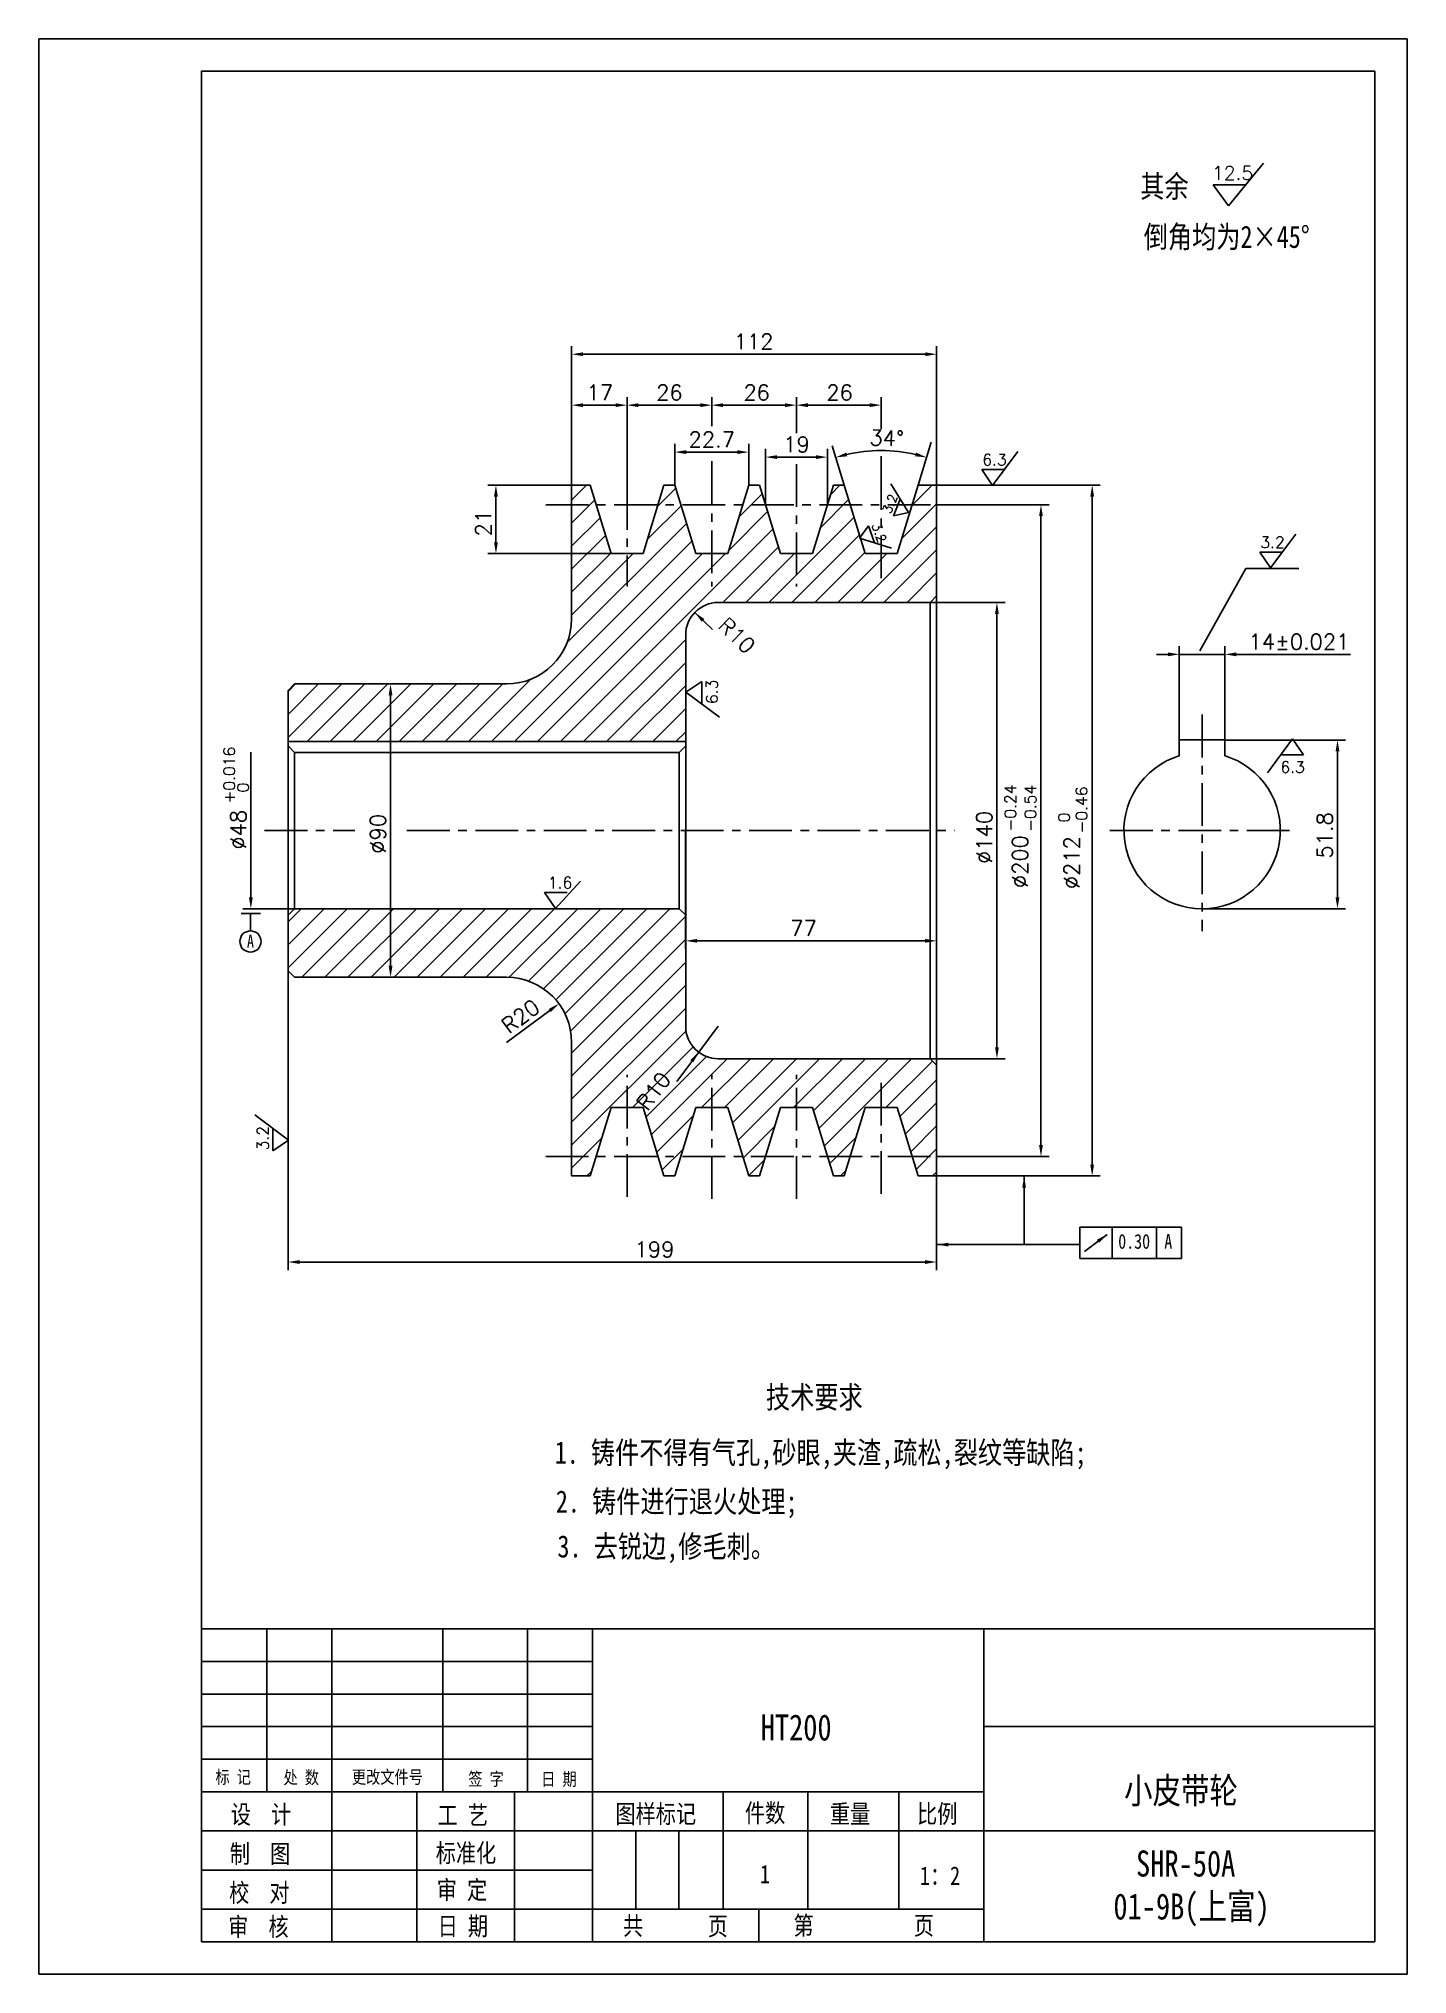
# Model space of a CAD drawing. Extents: x 346 to 766, y 135 to 729.
import ezdxf

# ---------------------------------------------------------------- set-up
doc = ezdxf.new("R2010")
doc.units = 0
doc.header["$LTSCALE"] = 10.5
doc.header["$MEASUREMENT"] = 0
doc.linetypes.add('CENTER', pattern=[2, 1.25, -0.25, 0.25, -0.25])
doc.layers.get('0').update_dxf_attribs({"color": 2, "linetype": 'CONTINUOUS'})
doc.layers.get('DEFPOINTS').update_dxf_attribs({"linetype": 'CONTINUOUS'})
doc.layers.add('PART', color=3, linetype='CONTINUOUS')
doc.layers.add('SMPEN_THICK', color=7, linetype='CONTINUOUS')
doc.styles.add('HZDX', font='', dxfattribs={"width": 0.8, "height": 7.5})
doc.styles.get("Standard").update_dxf_attribs({"font": 'txt.shx', "height": 4.75})
doc.styles.get('HZDX').set_extended_font_data('SimSun')
doc.dimstyles.get("Standard").update_dxf_attribs({"dimtxt": 0.18, "dimasz": 0.18, "dimexe": 0.18, "dimexo": 0.0625, "dimgap": 0.09, "dimtad": 0, "dimtih": 1, "dimtoh": 1, "dimdec": 4, "dimzin": 0, "dimdsep": 46, "dimtxsty": 'Standard', "dimcen": 0.09, "dimadec": 0, "dimazin": 0, "dimtfac": 1, "dimtdec": 4, "dimtofl": 0, "dimtmove": 0, "dimatfit": 3, "dimfxl": 1, "dimtolj": 1, "dimtzin": 0, "dimarcsym": 0})

# ---------------------------------------------------------------- blocks, each defined once
blk = doc.blocks.new('*D5')
at = {"color": 2, "linetype": 'ByBlock', "transparency": 16777216}
for p, q in [((619.95, 556.31), (642.97, 556.31)), ((640.47, 552.81), (640.47, 419.81)), ((619.95, 416.31), (642.97, 416.31))]:
    blk.add_line(p, q, dxfattribs=at)
for points in [[(639.89, 552.81), (641.06, 552.81), (640.47, 556.31)], [(639.89, 419.81), (641.06, 419.81), (640.47, 416.31)]]:
    blk.add_solid(points, dxfattribs=at)
at = {"layer": 'DEFPOINTS', "color": 0, "linetype": 'ByBlock', "transparency": 16777216}
for p in [(619.95, 556.31), (619.95, 416.31), (640.47, 416.31)]:
    blk.add_point(p, dxfattribs=at)
at = {"color": 2, "linetype": 'ByBlock', "transparency": 16777216, "insert": (636.6, 484.21), "char_height": 4.75, "attachment_point": 5, "rotation": 90}
blk.add_mtext('\\A1;∅140', dxfattribs=at)
blk = doc.blocks.new('*D6')
at = {"color": 2, "linetype": 'ByBlock', "transparency": 16777216}
for p, q in [((425, 531.31), (456.89, 531.31)), ((454.39, 527.81), (454.39, 444.81)), ((424.95, 441.31), (456.89, 441.31))]:
    blk.add_line(p, q, dxfattribs=at)
for points in [[(453.8, 527.81), (454.97, 527.81), (454.39, 531.31)], [(453.8, 444.81), (454.97, 444.81), (454.39, 441.31)]]:
    blk.add_solid(points, dxfattribs=at)
at = {"layer": 'DEFPOINTS', "color": 0, "linetype": 'ByBlock', "transparency": 16777216}
for p in [(425, 531.31), (424.95, 441.31), (454.39, 441.31)]:
    blk.add_point(p, dxfattribs=at)
at = {"color": 2, "linetype": 'ByBlock', "transparency": 16777216, "insert": (450.51, 485.31), "char_height": 4.75, "attachment_point": 5, "rotation": 90}
blk.add_mtext('\\A1;∅90', dxfattribs=at)
blk = doc.blocks.new('*D7')
at = {"color": 2, "linetype": 'ByBlock', "transparency": 16777216}
for p, q in [((422.95, 443.31), (422.95, 351.41)), ((621.95, 393.31), (621.95, 351.41)), ((618.45, 353.91), (426.45, 353.91))]:
    blk.add_line(p, q, dxfattribs=at)
for points in [[(426.45, 354.49), (426.45, 353.32), (422.95, 353.91)], [(618.45, 354.49), (618.45, 353.32), (621.95, 353.91)]]:
    blk.add_solid(points, dxfattribs=at)
at = {"layer": 'DEFPOINTS', "color": 0, "linetype": 'ByBlock', "transparency": 16777216}
for p in [(422.95, 443.31), (621.95, 393.31), (422.95, 353.91)]:
    blk.add_point(p, dxfattribs=at)
at = {"color": 2, "linetype": 'ByBlock', "transparency": 16777216, "insert": (535.4, 357.78), "char_height": 4.75, "attachment_point": 5}
blk.add_mtext('\\A1;199', dxfattribs=at)
blk = doc.blocks.new('*D8')
at = {"color": 2, "linetype": 'ByBlock', "transparency": 16777216}
for p, q in [((544.95, 486.31), (544.95, 449.98)), ((621.95, 486.31), (621.95, 449.98)), ((548.45, 452.48), (618.45, 452.48))]:
    blk.add_line(p, q, dxfattribs=at)
for points in [[(548.45, 453.07), (548.45, 451.9), (544.95, 452.48)], [(618.45, 453.07), (618.45, 451.9), (621.95, 452.48)]]:
    blk.add_solid(points, dxfattribs=at)
at = {"layer": 'DEFPOINTS', "color": 0, "linetype": 'ByBlock', "transparency": 16777216}
for p in [(544.95, 486.31), (621.95, 486.31), (621.95, 452.48)]:
    blk.add_point(p, dxfattribs=at)
at = {"color": 2, "linetype": 'ByBlock', "transparency": 16777216, "insert": (581.08, 456.36), "char_height": 4.75, "attachment_point": 5}
blk.add_mtext('\\A1;77', dxfattribs=at)
blk = doc.blocks.new('*D9')
at = {"color": 2, "linetype": 'ByBlock', "transparency": 16777216}
for p in [(554.95, 426.31), (542.2, 409.36)]:
    blk.add_line(p, (548.94, 418.32), dxfattribs=at)
blk.add_solid([(546.37, 415.87), (547.3, 415.17), (548.94, 418.32)], dxfattribs=at)
at = {"layer": 'DEFPOINTS', "color": 0, "linetype": 'ByBlock', "transparency": 16777216}
for p in [(554.95, 426.31), (548.94, 418.32)]:
    blk.add_point(p, dxfattribs=at)
at = {"color": 2, "linetype": 'ByBlock', "transparency": 16777216, "insert": (535.11, 406.38), "char_height": 4.75, "attachment_point": 5, "rotation": 53.04412}
blk.add_mtext('\\A1;R10', dxfattribs=at)
blk = doc.blocks.new('*D10')
at = {"color": 2, "linetype": 'ByBlock', "transparency": 16777216}
blk.add_line((564.07, 540.98), (558.6, 546.25), dxfattribs=at)
blk.add_solid([(561.53, 544.24), (560.72, 543.4), (558.6, 546.25)], dxfattribs=at)
at = {"layer": 'DEFPOINTS', "color": 0, "linetype": 'ByBlock', "transparency": 16777216}
for p in [(558.6, 546.25), (565.81, 539.31)]:
    blk.add_point(p, dxfattribs=at)
at = {"color": 2, "linetype": 'ByBlock', "transparency": 16777216, "insert": (571.54, 539.17), "char_height": 4.75, "attachment_point": 5, "rotation": 316.10186}
blk.add_mtext('\\A1;R10', dxfattribs=at)
blk = doc.blocks.new('*D11')
at = {"color": 2, "linetype": 'ByBlock', "transparency": 16777216}
for p, q in [((553.31, 586.31), (553.31, 603.43)), ((556.81, 600.93), (568.81, 600.93)), ((572.31, 586.31), (572.31, 603.43))]:
    blk.add_line(p, q, dxfattribs=at)
for points in [[(556.81, 601.51), (556.81, 600.35), (553.31, 600.93)], [(568.81, 601.51), (568.81, 600.35), (572.31, 600.93)]]:
    blk.add_solid(points, dxfattribs=at)
at = {"layer": 'DEFPOINTS', "color": 0, "linetype": 'ByBlock', "transparency": 16777216}
for p in [(572.31, 600.93), (553.31, 586.31), (572.31, 586.31)]:
    blk.add_point(p, dxfattribs=at)
at = {"color": 2, "linetype": 'ByBlock', "transparency": 16777216, "insert": (562.81, 604.81), "char_height": 4.75, "attachment_point": 5}
blk.add_mtext('\\A1;19', dxfattribs=at)
blk = doc.blocks.new('*D12')
at = {"color": 2, "linetype": 'ByBlock', "transparency": 16777216}
for p, q in [((525.47, 592.31), (525.47, 604.96)), ((528.97, 602.46), (544.64, 602.46)), ((548.14, 592.31), (548.14, 604.96))]:
    blk.add_line(p, q, dxfattribs=at)
for points in [[(528.97, 603.05), (528.97, 601.88), (525.47, 602.46)], [(544.64, 603.05), (544.64, 601.88), (548.14, 602.46)]]:
    blk.add_solid(points, dxfattribs=at)
at = {"layer": 'DEFPOINTS', "color": 0, "linetype": 'ByBlock', "transparency": 16777216}
for p in [(548.14, 602.46), (525.47, 592.31), (548.14, 592.31)]:
    blk.add_point(p, dxfattribs=at)
at = {"color": 2, "linetype": 'ByBlock', "transparency": 16777216, "insert": (536.81, 606.34), "char_height": 4.75, "attachment_point": 5}
blk.add_mtext('\\A1;22.7', dxfattribs=at)
blk = doc.blocks.new('*D13')
at = {"color": 2, "linetype": 'ByBlock', "transparency": 16777216}
for p, q in [((493.81, 592.31), (493.81, 619.37)), ((510.81, 586.31), (510.81, 619.37)), ((497.31, 616.87), (507.31, 616.87))]:
    blk.add_line(p, q, dxfattribs=at)
for points in [[(497.31, 617.45), (497.31, 616.29), (493.81, 616.87)], [(507.31, 617.45), (507.31, 616.29), (510.81, 616.87)]]:
    blk.add_solid(points, dxfattribs=at)
at = {"layer": 'DEFPOINTS', "color": 0, "linetype": 'ByBlock', "transparency": 16777216}
for p in [(510.81, 616.87), (493.81, 592.31), (510.81, 586.31)]:
    blk.add_point(p, dxfattribs=at)
at = {"color": 2, "linetype": 'ByBlock', "transparency": 16777216, "insert": (502.43, 620.74), "char_height": 4.75, "attachment_point": 5}
blk.add_mtext('\\A1;17', dxfattribs=at)
blk = doc.blocks.new('*D14')
at = {"color": 2, "linetype": 'ByBlock', "transparency": 16777216}
for p, q in [((493.81, 592.31), (493.81, 635)), ((497.31, 632.5), (602.31, 632.5)), ((605.81, 592.31), (605.81, 635))]:
    blk.add_line(p, q, dxfattribs=at)
for points in [[(497.31, 633.09), (497.31, 631.92), (493.81, 632.5)], [(602.31, 633.09), (602.31, 631.92), (605.81, 632.5)]]:
    blk.add_solid(points, dxfattribs=at)
at = {"layer": 'DEFPOINTS', "color": 0, "linetype": 'ByBlock', "transparency": 16777216}
for p in [(605.81, 632.5), (493.81, 592.31), (605.81, 592.31)]:
    blk.add_point(p, dxfattribs=at)
at = {"color": 2, "linetype": 'ByBlock', "transparency": 16777216, "insert": (549.67, 636.38), "char_height": 4.75, "attachment_point": 5}
blk.add_mtext('\\A1;112', dxfattribs=at)
blk = doc.blocks.new('*D15')
at = {"color": 2, "linetype": 'ByBlock', "transparency": 16777216}
for p, q in [((710.44, 514.11), (747.49, 514.11)), ((744.99, 510.61), (744.99, 465.81)), ((703.44, 462.31), (747.49, 462.31))]:
    blk.add_line(p, q, dxfattribs=at)
for points in [[(744.4, 510.61), (745.57, 510.61), (744.99, 514.11)], [(744.4, 465.81), (745.57, 465.81), (744.99, 462.31)]]:
    blk.add_solid(points, dxfattribs=at)
at = {"layer": 'DEFPOINTS', "color": 0, "linetype": 'ByBlock', "transparency": 16777216}
for p in [(710.44, 514.11), (703.44, 462.31), (744.99, 462.31)]:
    blk.add_point(p, dxfattribs=at)
at = {"color": 2, "linetype": 'ByBlock', "transparency": 16777216, "insert": (741.11, 484.83), "char_height": 4.75, "attachment_point": 5, "rotation": 90}
blk.add_mtext('\\A1;51.8', dxfattribs=at)
blk = doc.blocks.new('*D16')
at = {"color": 2, "linetype": 'ByBlock', "transparency": 16777216}
for p, q in [((696.44, 514.11), (696.44, 542.9)), ((710.44, 514.11), (710.44, 542.9)), ((692.94, 540.4), (689.44, 540.4)), ((696.44, 540.4), (710.44, 540.4)), ((713.94, 540.4), (748.94, 540.4))]:
    blk.add_line(p, q, dxfattribs=at)
for points in [[(692.94, 540.98), (692.94, 539.81), (696.44, 540.4)], [(713.94, 540.98), (713.94, 539.81), (710.44, 540.4)]]:
    blk.add_solid(points, dxfattribs=at)
at = {"layer": 'DEFPOINTS', "color": 0, "linetype": 'ByBlock', "transparency": 16777216}
for p in [(710.44, 540.4), (696.44, 514.11), (710.44, 514.11)]:
    blk.add_point(p, dxfattribs=at)
at = {"color": 2, "linetype": 'ByBlock', "transparency": 16777216, "insert": (733.19, 544.27), "char_height": 4.75, "attachment_point": 5}
blk.add_mtext('\\A1;14±0.021', dxfattribs=at)
blk = doc.blocks.new('*D17')
at = {"color": 2, "linetype": 'ByBlock', "transparency": 16777216}
for p, q in [((509.95, 592.31), (484.22, 592.31)), ((486.72, 588.81), (486.72, 574.81)), ((522.04, 571.31), (484.22, 571.31))]:
    blk.add_line(p, q, dxfattribs=at)
for points in [[(486.14, 588.81), (487.31, 588.81), (486.72, 592.31)], [(486.14, 574.81), (487.31, 574.81), (486.72, 571.31)]]:
    blk.add_solid(points, dxfattribs=at)
at = {"layer": 'DEFPOINTS', "color": 0, "linetype": 'ByBlock', "transparency": 16777216}
for p in [(509.95, 592.31), (486.72, 571.31), (522.04, 571.31)]:
    blk.add_point(p, dxfattribs=at)
at = {"color": 2, "linetype": 'ByBlock', "transparency": 16777216, "insert": (482.85, 580.64), "char_height": 4.75, "attachment_point": 5, "rotation": 90}
blk.add_mtext('\\A1;21', dxfattribs=at)
blk = doc.blocks.new('*D18')
at = {"color": 2, "linetype": 'ByBlock', "transparency": 16777216}
blk.add_line((489.95, 421.31), (503.23, 431.1), dxfattribs=at)
blk.add_solid([(502.89, 431.57), (503.58, 430.63), (506.05, 433.18)], dxfattribs=at)
at = {"layer": 'DEFPOINTS', "color": 0, "linetype": 'ByBlock', "transparency": 16777216}
for p in [(506.05, 433.18), (489.95, 421.31)]:
    blk.add_point(p, dxfattribs=at)
at = {"color": 2, "linetype": 'ByBlock', "transparency": 16777216, "insert": (494.29, 429.33), "char_height": 4.75, "attachment_point": 5, "rotation": 36.38789}
blk.add_mtext('\\A1;R20', dxfattribs=at)

msp = doc.modelspace()

# ---------------------------------------------------------------- hatches: boundary and pattern name
at = {"layer": 'SMPEN_THICK'}
h = msp.add_hatch(dxfattribs=at)
h.set_pattern_fill('ANSI31', color=256, scale=40, style=0)
h.paths.add_polyline_path([(489.95096, 531.31194), (424.95096, 531.31194), (422.95096, 529.31194), (422.95096, 513.61194), (544.95096, 513.61194), (544.95096, 546.31194, -0.414213562), (554.95096, 556.31194), (619.95096, 556.31194), (621.95096, 558.31194), (621.95096, 579.31194), (621.95096, 586.31194), (614.45096, 586.31194), (609.865, 571.31194), (600.03692, 571.31194), (598.63097, 575.91059), (598.24926, 576.02782), (598.49343, 576.36046), (595.45096, 586.31194), (588.45096, 586.31194), (583.865, 571.31194), (574.03692, 571.31194), (569.45096, 586.31194), (562.45096, 586.31194), (557.865, 571.31194), (548.03692, 571.31194), (543.45096, 586.31194), (536.45096, 586.31194), (531.865, 571.31194), (522.03692, 571.31194), (517.45096, 586.31194), (509.95096, 586.31194), (509.95096, 551.31194, -0.414213562)])
h.paths.add_polyline_path([(515.61657, 592.31194), (509.95096, 592.31194), (509.95096, 586.31194), (517.45096, 586.31194)])
h.paths.add_polyline_path([(541.61657, 592.31194), (538.28534, 592.31194), (536.45096, 586.31194), (543.45096, 586.31194)])
h.paths.add_polyline_path([(567.61657, 592.31194), (564.28534, 592.31194), (562.45096, 586.31194), (569.45096, 586.31194)])
h.paths.add_polyline_path([(593.61657, 592.31194), (590.28534, 592.31194), (588.45096, 586.31194), (595.45096, 586.31194)])
h.paths.add_polyline_path([(616.28534, 592.31194), (614.45096, 586.31194), (621.95096, 586.31194), (621.95096, 592.31194)])
h.paths.add_polyline_path([(509.95096, 421.31194), (509.95096, 386.31194), (517.45096, 386.31194), (522.03692, 401.31194), (531.865, 401.31194), (536.45096, 386.31194), (543.45096, 386.31194), (548.03692, 401.31194), (557.865, 401.31194), (562.45096, 386.31194), (569.45096, 386.31194), (574.03692, 401.31194), (583.865, 401.31194), (588.45096, 386.31194), (595.45096, 386.31194), (600.03692, 401.31194), (609.865, 401.31194), (614.45096, 386.31194), (621.95096, 386.31194), (621.95096, 414.31194), (619.95096, 416.31194), (554.95096, 416.31194, -0.414213562), (544.95096, 426.31194), (544.95096, 460.31194), (542.95096, 462.31194), (424.95096, 462.31194), (422.95096, 460.31194), (422.95096, 443.31194), (424.95096, 441.31194), (489.95096, 441.31194, -0.414213562)])
h.paths.add_polyline_path([(509.95096, 380.31194), (515.61657, 380.31194), (517.45096, 386.31194), (509.95096, 386.31194)])
h.paths.add_polyline_path([(536.45096, 386.31194), (538.28534, 380.31194), (541.61657, 380.31194), (543.45096, 386.31194)])
h.paths.add_polyline_path([(569.45096, 386.31194), (562.45096, 386.31194), (564.28534, 380.31194), (567.61657, 380.31194)])
h.paths.add_polyline_path([(595.45096, 386.31194), (588.45096, 386.31194), (590.28534, 380.31194), (593.61657, 380.31194)])
h.paths.add_polyline_path([(616.28534, 380.31194), (621.95096, 380.31194), (621.95096, 386.31194), (614.45096, 386.31194)])
h.paths.add_polyline_path([(528.4541, 403.46413), (536.0693, 413.58604), (541.76288, 409.30249), (534.14768, 399.18058)], flags=24)

# ---------------------------------------------------------------- linework, layer by layer
for p, q in [((722.24457, 691.09477), (711.5818, 677.99018)), ((706.81924, 684.51071), (711.5818, 677.99018)), ((716.88734, 684.51071), (706.81924, 684.51071)), ((646.88371, 602.61479), (639.15642, 592.25207)), ((635.85734, 597.12807), (639.15642, 592.25207)), ((642.79237, 597.12807), (635.85734, 597.12807)), ((607.88701, 592.68932), (613.35009, 583.90884)), ((610.77953, 588.04035), (608.75523, 582.87481)), ((608.75523, 582.87481), (613.35009, 583.90884)), ((601.03615, 579.82456), (598.24926, 576.02782)), ((602.90075, 574.59925), (601.03615, 579.82456)), ((732.20076, 577.2766), (724.47347, 566.91387)), ((608.13483, 572.99177), (598.24926, 576.02782)), ((728.10942, 571.78988), (721.17439, 571.78988)), ((721.17439, 571.78988), (724.47347, 566.91387)), ((549.87593, 532.09472), (544.99993, 528.79563)), ((555.36265, 521.06835), (544.99993, 528.79563)), ((549.87593, 525.15969), (549.87593, 532.09472)), ((723.49116, 504.08214), (731.21844, 514.44486)), ((734.51752, 509.56886), (731.21844, 514.44486)), ((727.5825, 509.56886), (734.51752, 509.56886)), ((512.68193, 470.8089), (504.95464, 462.44617)), ((501.65556, 467.32218), (504.95464, 462.44617)), ((508.59059, 467.32218), (501.65556, 467.32218)), ((412.72577, 399.07174), (423.08849, 391.34445)), ((418.21248, 394.9804), (418.21248, 388.04537)), ((418.21248, 388.04537), (423.08849, 391.34445))]:
    msp.add_line(p, q)
at = {"color": 2, "linetype": 'ByBlock'}
for p, q in [((552.95096, 610.43227), (552.95096, 619.3692)), ((552.95096, 610.73879), (552.95096, 619.3692)), ((578.95096, 608.59315), (578.95096, 619.3692)), ((578.95096, 608.28663), (578.95096, 619.3692)), ((604.95096, 609.51271), (604.95096, 619.3692)), ((530.45096, 616.8692), (549.45096, 616.8692)), ((556.45096, 616.8692), (575.45096, 616.8692)), ((582.45096, 616.8692), (601.45096, 616.8692)), ((589.91911, 604.40579), (593.61657, 592.31194)), ((604.95096, 586.31194), (604.95096, 601.23667)), ((620.32145, 605.51346), (616.28534, 592.31194)), ((552.95096, 586.31194), (552.95096, 599.70407)), ((552.95096, 586.31194), (552.95096, 596.33234)), ((578.95096, 586.31194), (578.95096, 597.55842)), ((578.95096, 586.31194), (578.95096, 597.2519)), ((621.95096, 592.31194), (672.20308, 592.31194)), ((669.70308, 588.81194), (669.70308, 383.81194)), ((621.95096, 586.31194), (656.48946, 586.31194)), ((653.98946, 582.81194), (653.98946, 389.81194)), ((411.50873, 465.81194), (411.50873, 510.38278)), ((424.95096, 462.31194), (409.00873, 462.31194)), ((621.95096, 386.31194), (656.48946, 386.31194)), ((621.95096, 380.31194), (672.20308, 380.31194))]:
    msp.add_line(p, q, dxfattribs=at)
msp.add_arc((604.95096, 555.23884), 47.69116, 77.20581665, 102.79418335, dxfattribs=at)
for points in [[(530.45096, 617.45253), (530.45096, 616.28587), (526.95096, 616.8692)], [(549.45096, 617.45253), (549.45096, 616.28587), (552.95096, 616.8692)], [(556.45096, 617.45253), (556.45096, 616.28587), (552.95096, 616.8692)], [(575.45096, 617.45253), (575.45096, 616.28587), (578.95096, 616.8692)], [(582.45096, 617.45253), (582.45096, 616.28587), (578.95096, 616.8692)], [(601.45096, 617.45253), (601.45096, 616.28587), (604.95096, 616.8692)], [(594.53974, 601.18219), (594.23981, 602.30964), (591.00741, 600.84612)], [(615.66211, 602.30964), (615.36218, 601.18219), (618.8945, 600.84612)], [(669.11974, 588.81194), (670.28641, 588.81194), (669.70308, 592.31194)], [(653.40612, 582.81194), (654.57279, 582.81194), (653.98946, 586.31194)], [(410.9254, 465.81194), (412.09207, 465.81194), (411.50873, 462.31194)], [(653.40612, 389.81194), (654.57279, 389.81194), (653.98946, 386.31194)], [(669.11974, 383.81194), (670.28641, 383.81194), (669.70308, 380.31194)]]:
    msp.add_solid(points, dxfattribs=at)
at = {"layer": 'DEFPOINTS', "color": 0, "linetype": 'ByBlock'}
for p in [(552.95096, 616.8692), (578.95096, 616.8692), (604.95096, 616.8692), (600.24189, 602.69694), (621.95096, 592.31194), (526.95096, 586.31194), (552.95096, 586.31194), (552.95096, 586.31194), (578.95096, 586.31194), (578.95096, 586.31194), (604.95096, 586.31194), (621.95096, 586.31194), (600.03692, 571.31194), (609.865, 571.31194), (424.95096, 510.31194), (703.43752, 465.31194), (424.95096, 462.31194), (703.43752, 463.31194), (621.95096, 386.31194), (653.98946, 386.31194), (621.95096, 380.31194), (669.70308, 380.31194)]:
    msp.add_point(p, dxfattribs=at)
at = {"layer": 'PART', "color": 6, "linetype": 'Continuous'}
for p, q in [((346.40753, 729.32701), (766.40753, 729.32701)), ((766.40753, 729.32701), (766.40753, 135.32701)), ((766.40753, 135.32701), (346.40753, 135.32701))]:
    msp.add_line(p, q, dxfattribs=at)
at = {"layer": 'PART', "color": 5, "linetype": 'Continuous'}
for p, q in [((396.40753, 719.32701), (756.40753, 719.32701)), ((756.40753, 719.32701), (756.40753, 145.32701)), ((396.40753, 241.32701), (396.40753, 145.32701)), ((756.40753, 145.32701), (396.40753, 145.32701))]:
    msp.add_line(p, q, dxfattribs=at)
at = {"layer": 'PART', "linetype": 'Continuous'}
for p, q in [((756.40753, 241.32701), (396.40753, 241.32701)), ((416.40753, 241.32701), (416.40753, 191.32701)), ((436.40753, 241.32701), (436.40753, 145.32701)), ((470.40753, 241.32701), (470.40753, 191.32701)), ((496.40753, 241.32701), (496.40753, 191.32701)), ((516.40753, 241.32701), (516.40753, 145.32701)), ((636.40753, 241.32701), (636.40753, 145.32701)), ((756.40753, 211.32701), (636.40753, 211.32701)), ((462.40753, 191.32701), (462.40753, 145.32701)), ((492.40753, 191.32701), (492.40753, 145.32701)), ((556.40753, 191.32701), (556.40753, 155.32701)), ((582.40753, 191.32701), (582.40753, 155.32701)), ((610.40753, 191.32701), (610.40753, 155.32701)), ((529.60753, 179.32701), (529.60753, 155.32701)), ((542.80753, 179.32701), (542.80753, 155.32701)), ((756.40753, 179.32701), (636.40753, 179.32701)), ((567.36308, 155.32701), (567.36308, 145.32701))]:
    msp.add_line(p, q, dxfattribs=at)
at = {"layer": 'SMPEN_THICK', "color": 6}
msp.add_line((346.40753, 135.32701), (346.40753, 729.32701), dxfattribs=at)
at = {"layer": 'SMPEN_THICK', "color": 5}
msp.add_line((396.40753, 241.32701), (396.40753, 719.32701), dxfattribs=at)
at = {"layer": 'SMPEN_THICK', "linetype": 'CENTER'}
for p, q in [((526.95096, 612.74721), (526.95096, 561.25181)), ((552.95096, 612.74721), (552.95096, 610.73879)), ((578.95096, 612.74721), (578.95096, 609.20619)), ((604.95096, 612.74721), (604.95096, 610.12575)), ((552.95096, 599.39754), (552.95096, 561.25181)), ((578.95096, 598.7845), (578.95096, 561.25181)), ((604.95096, 597.86494), (604.95096, 561.25181)), ((501.98728, 586.31194), (627.59419, 586.31194)), ((703.43752, 521.89872), (703.43752, 455.45252)), ((415.72708, 486.31194), (443.37164, 486.31194)), ((459.426, 486.31194), (627.59419, 486.31194)), ((675.16069, 486.31194), (732.37757, 486.31194)), ((526.95096, 373.89061), (526.95096, 411.37207)), ((552.95096, 373.27757), (552.95096, 411.37207)), ((578.95096, 373.27757), (578.95096, 411.37207)), ((604.95096, 374.81017), (604.95096, 411.37207)), ((501.98728, 386.31194), (627.59419, 386.31194))]:
    msp.add_line(p, q, dxfattribs=at)
at = {"layer": 'SMPEN_THICK', "color": 4}
for p, q in [((509.95096, 592.31194), (515.61657, 592.31194)), ((509.95096, 592.31194), (509.95096, 551.31194)), ((515.61657, 592.31194), (522.03692, 571.31194)), ((538.28534, 592.31194), (531.865, 571.31194)), ((538.28534, 592.31194), (541.61657, 592.31194)), ((541.61657, 592.31194), (548.03692, 571.31194)), ((564.28534, 592.31194), (557.865, 571.31194)), ((564.28534, 592.31194), (567.61657, 592.31194)), ((567.61657, 592.31194), (574.03692, 571.31194)), ((590.28534, 592.31194), (583.865, 571.31194)), ((590.28534, 592.31194), (593.61657, 592.31194)), ((593.61657, 592.31194), (600.03692, 571.31194)), ((616.28534, 592.31194), (609.865, 571.31194)), ((616.28534, 592.31194), (621.95096, 592.31194)), ((621.95096, 592.31194), (621.95096, 393.31194)), ((621.95096, 380.31194), (621.95096, 579.31194)), ((522.03692, 571.31194), (531.865, 571.31194)), ((548.03692, 571.31194), (557.865, 571.31194)), ((574.03692, 571.31194), (583.865, 571.31194)), ((600.03692, 571.31194), (609.865, 571.31194)), ((554.95096, 556.31194), (619.95096, 556.31194)), ((619.95096, 556.31194), (621.95096, 558.31194)), ((619.95096, 556.31194), (619.95096, 416.31194)), ((544.95096, 546.31194), (544.95096, 426.31194)), ((422.95096, 529.31194), (424.95096, 531.31194)), ((422.95096, 529.31194), (422.95096, 462.31194)), ((424.95096, 531.31194), (489.95096, 531.31194)), ((422.95096, 513.61194), (544.95096, 513.61194)), ((422.95096, 512.31194), (424.95096, 510.31194)), ((544.95096, 512.31194), (542.95096, 510.31194)), ((696.43752, 514.11194), (696.43752, 509.26842)), ((696.43752, 514.11194), (710.43752, 514.11194)), ((710.43752, 514.11194), (710.43752, 509.26842)), ((424.95096, 510.31194), (542.95096, 510.31194)), ((424.95096, 510.31194), (424.95096, 462.31194)), ((542.95096, 510.31194), (542.95096, 462.31194)), ((422.95096, 462.31194), (422.95096, 443.31194)), ((422.95096, 460.31194), (424.95096, 462.31194)), ((424.95096, 462.31194), (542.95096, 462.31194)), ((544.95096, 460.31194), (542.95096, 462.31194)), ((422.95096, 443.31194), (424.95096, 441.31194)), ((424.95096, 441.31194), (489.95096, 441.31194)), ((509.95096, 380.31194), (509.95096, 421.31194)), ((554.95096, 416.31194), (619.95096, 416.31194)), ((619.95096, 416.31194), (621.95096, 414.31194)), ((515.61657, 380.31194), (522.03692, 401.31194)), ((522.03692, 401.31194), (531.865, 401.31194)), ((538.28534, 380.31194), (531.865, 401.31194)), ((541.61657, 380.31194), (548.03692, 401.31194)), ((548.03692, 401.31194), (557.865, 401.31194)), ((564.28534, 380.31194), (557.865, 401.31194)), ((567.61657, 380.31194), (574.03692, 401.31194)), ((574.03692, 401.31194), (583.865, 401.31194)), ((590.28534, 380.31194), (583.865, 401.31194)), ((593.61657, 380.31194), (600.03692, 401.31194)), ((600.03692, 401.31194), (609.865, 401.31194)), ((616.28534, 380.31194), (609.865, 401.31194)), ((509.95096, 380.31194), (515.61657, 380.31194)), ((538.28534, 380.31194), (541.61657, 380.31194)), ((564.28534, 380.31194), (567.61657, 380.31194)), ((590.28534, 380.31194), (593.61657, 380.31194)), ((616.28534, 380.31194), (621.95096, 380.31194))]:
    msp.add_line(p, q, dxfattribs=at)
at = {"layer": 'SMPEN_THICK', "color": 2}
msp.add_line((621.95096, 592.31194), (643.7926, 592.31194), dxfattribs=at)
at = {"layer": 'SMPEN_THICK'}
for p, q in [((702.73098, 541.42766), (716.84017, 566.71727)), ((716.84017, 566.71727), (733.14338, 566.71727)), ((408.53844, 460.84821), (414.4591, 460.84821)), ((411.39669, 460.84821), (411.39669, 455.54502)), ((697.1289, 364.64036), (665.96025, 364.64036)), ((665.96025, 364.64036), (665.96025, 354.97703)), ((675.87992, 364.64036), (675.87992, 354.97703)), ((689.41187, 364.64036), (689.41187, 354.97703)), ((697.1289, 354.97703), (697.1289, 364.64036)), ((665.96025, 354.97703), (697.1289, 354.97703)), ((516.40753, 231.32701), (396.40753, 231.32701)), ((516.40753, 221.32701), (396.40753, 221.32701)), ((516.40753, 211.32701), (396.40753, 211.32701)), ((516.40753, 201.32701), (396.40753, 201.32701)), ((636.40753, 191.32701), (396.40753, 191.32701)), ((636.40753, 179.32701), (396.40753, 179.32701)), ((516.40753, 167.32701), (396.40753, 167.32701)), ((636.40753, 155.32701), (396.40753, 155.32701))]:
    msp.add_line(p, q, dxfattribs=at)
msp.add_circle((411.39669, 452.27845), 3.26657, dxfattribs=at)
at = {"layer": 'SMPEN_THICK', "color": 4}
for centre, radius, start, end in [((554.95096, 546.31194), 10, 90, 180), ((489.95096, 551.31194), 20, 270, 360), ((703.43752, 486.31194), 24, 106.6015496, 73.3984504), ((489.95096, 421.31194), 20, 0, 90), ((554.95096, 426.31194), 10, 180, 270)]:
    msp.add_arc(centre, radius, start, end, dxfattribs=at)

# ---------------------------------------------------------------- texts
for s, height, p in [('12.5', 4.2, (706.48689, 686.01296)), ('6.3', 3.5, (635.96732, 598.37995)), ('3.2', 3.5, (721.28437, 573.04175)), ('6.3', 3.5, (727.46109, 504.03835)), ('1.6', 3.5, (502.66386, 468.57405))]:
    msp.add_text(s, height=height).set_placement(p)
for s, height, rotation, p in [('3.2', 2.8, 68.60048881, (607.85488, 583.32214)), ('3.2', 2.8, 289.63844998, (602.00896, 580.07828)), ('6.3', 3.5, 90, (554.74771, 525.13661)), ('3.2', 3.5, 90, (416.96061, 388.15535))]:
    msp.add_text(s, height=height, rotation=rotation).set_placement(p)
at = {"color": 2, "linetype": 'ByBlock', "char_height": 4.75, "attachment_point": 5}
for insert in [(539.95096, 620.7442), (566.7354, 620.7442), (592.19763, 620.7442)]:
    msp.add_mtext('\\A1;26', dxfattribs=dict(at, insert=insert))
at = {"color": 2, "linetype": 'ByBlock', "insert": (606.6599, 606.77667), "char_height": 4.75, "attachment_point": 5, "rotation": 358.10082373}
msp.add_mtext('\\A1;34°', dxfattribs=at)
at = {"layer": 'SMPEN_THICK', "style": 'HZDX', "width": 0.8}
for s, height, p in [('其余', 6.804, (684.45132, 680.60956)), ('倒角均为2×45%%D', 6.804, (685.51913, 665.13528)), ('A', 4, (410.30689, 450.35103)), ('0.30', 4.5, (677.69105, 357.98993)), ('A', 4.5, (691.84009, 357.98993)), ('技术要求', 6.804, (569.59588, 309.03808)), ('1. 铸件不得有气孔,砂眼,夹渣,疏松,裂纹等缺陷;', 6.804, (504.75863, 292.02953)), ('2. 铸件进行退火处理;', 6.804, (505.10424, 277.02013)), ('3. 去锐边,修毛刺。', 6.804, (505.58598, 263.24582)), ('HT200', 8, (567.97326, 207.08261)), ('标 记', 4, (400.64118, 193.86809)), ('处 数', 4, (421.52558, 193.73999)), ('更改文件号', 4, (442.50459, 193.86987)), ('签 字', 4, (478.23256, 193.26159)), ('日 期', 4, (500.61022, 193.21803)), ('小皮带轮', 8, (679.50346, 187.70813)), ('设  计', 5.67, (405.35413, 181.56511)), ('工 艺', 5.67, (468.83761, 181.30639)), ('图样标记', 5.67, (523.40164, 181.703)), ('件数', 5.67, (563.14362, 182.00025)), ('重量', 5.67, (589.20579, 181.70387)), ('比例', 5.67, (615.97698, 181.74085)), ('制  图', 5.67, (405.05761, 169.50122)), ('标准化', 5.67, (468.24458, 169.72401)), ('SHR-50A', 8, (683.16454, 165.31828)), ('1', 5.67, (567.78337, 163.23395)), ('1：2', 5.67, (616.82781, 162.76412)), ('校  对', 5.67, (404.85387, 157.54357)), ('审 定', 5.67, (468.57808, 158.40065)), ('01-9B(上富)', 8, (676.21864, 152.14778)), ('审  核', 5.67, (404.55735, 147.07785)), ('日 期', 5.67, (468.8501, 147.28729)), ('共', 5.67, (525.70755, 147.39122)), ('页', 5.67, (551.72351, 147.26152)), ('第', 5.67, (578.04284, 147.46517)), ('页', 5.67, (614.97352, 147.46517))]:
    msp.add_text(s, height=height, dxfattribs=at).set_placement(p)
at = {"layer": 'SMPEN_THICK', "color": 2}
for s, height, p in [('+0.016', 3.5, (406.64365, 494.66309)), ('0', 3.5, (410.88942, 498.00925)), ('-0.24', 3.5, (646.3552, 486.06216)), ('-0.54', 3.5, (652.48946, 485.96296)), ('-0.46', 3.5, (668.20308, 485.44898)), ('∅48', 4.75, (410.05572, 480.47351)), ('0', 3.5, (662.84042, 488.81163)), ('∅200', 4.75, (649.93802, 468.6455)), ('∅212', 4.75, (665.78024, 468.3111))]:
    msp.add_text(s, height=height, rotation=90, dxfattribs=at).set_placement(p)

# ---------------------------------------------------------------- dimensions: what is measured, and where the dimension line sits
for base, p1, p2, picture, middle in [((621.95096, 632.50173), (509.95096, 592.31194), (621.95096, 592.31194), '*D14', (565.81507, 632.50173)), ((526.95096, 616.8692), (509.95096, 592.31194), (526.95096, 586.31194), '*D13', (518.5719, 616.8692)), ((588.45096, 600.93015), (569.45096, 586.31194), (588.45096, 586.31194), '*D11', (578.95096, 600.93015))]:
    dim = msp.add_linear_dim(base=base, p1=p1, p2=p2, dimstyle='Standard', override={"dimtxt": 5, "dimasz": 3.5, "dimexe": 2.5, "dimexo": 0, "dimgap": 1.5, "dimtad": 1, "dimtih": 0, "dimtoh": 0, "dimzin": 8, "dimclrd": 2, "dimclre": 2, "dimclrt": 2, "dimtm": 0.115, "dimtfac": 0.66667, "dimtofl": 1, "dimatfit": 1, "dimtvp": 5, "dimtzin": 8}, dxfattribs=at)
    dim.commit()
    dim.dimension.update_dxf_attribs({"geometry": picture, "text_midpoint": middle, "dimtype": 160, "insert": (16.14575, 0)})
dim = msp.add_linear_dim(base=(564.28534, 602.46275), p1=(541.61657, 592.31194), p2=(564.28534, 592.31194), text='22.7', dimstyle='Standard', override={"dimtxt": 5, "dimasz": 3.5, "dimexe": 2.5, "dimexo": 0, "dimgap": 1.5, "dimtad": 1, "dimtih": 0, "dimtoh": 0, "dimzin": 8, "dimclrd": 2, "dimclre": 2, "dimclrt": 2, "dimtm": 0.115, "dimtfac": 0.66667, "dimtofl": 1, "dimatfit": 1, "dimtvp": 5, "dimtzin": 8}, dxfattribs=at)
dim.commit()
dim.dimension.update_dxf_attribs({"geometry": '*D12', "text_midpoint": (552.95096, 602.46275), "dimtype": 160, "insert": (16.14575, 0)})
at = {"layer": 'SMPEN_THICK'}
for base, p1, p2, picture, middle in [((486.72466, 571.31194), (509.95096, 592.31194), (522.03692, 571.31194), '*D17', (486.72466, 580.63709)), ((744.98514, 462.31194), (710.43752, 514.11194), (703.43752, 462.31194), '*D15', (744.98514, 484.82757))]:
    dim = msp.add_linear_dim(base=base, p1=p1, p2=p2, angle=90, dimstyle='Standard', override={"dimtxt": 5, "dimasz": 3.5, "dimexe": 2.5, "dimexo": 0, "dimgap": 1.5, "dimtad": 1, "dimtih": 0, "dimtoh": 0, "dimzin": 8, "dimclrd": 2, "dimclre": 2, "dimclrt": 2, "dimtm": 0.115, "dimtfac": 0.66667, "dimtofl": 1, "dimatfit": 1, "dimtvp": 5, "dimtzin": 8}, dxfattribs=at)
    dim.commit()
    dim.dimension.update_dxf_attribs({"geometry": picture, "text_midpoint": middle, "dimtype": 160})
dim = msp.add_radius_dim(center=(554.95096, 546.31194), mpoint=(547.74522, 553.24573), dimstyle='Standard', override={"dimtxt": 5, "dimasz": 3.5, "dimexe": 2.5, "dimexo": 0, "dimgap": 1.5, "dimtad": 1, "dimtih": 0, "dimtoh": 0, "dimzin": 8, "dimclrd": 2, "dimclre": 2, "dimclrt": 2, "dimtm": 0.115, "dimtfac": 0.66667, "dimtofl": 1, "dimtmove": 1, "dimtvp": 5, "dimtzin": 8}, dxfattribs=at)
dim.commit()
dim.dimension.update_dxf_attribs({"geometry": '*D10', "text_midpoint": (558.00216, 543.3759), "dimtype": 164, "insert": (-10.85425, 7)})
for base, p1, p2, picture, middle in [((640.47246, 416.31194), (619.95096, 556.31194), (619.95096, 416.31194), '*D5', (640.47246, 484.21148)), ((454.38542, 441.31194), (424.99827, 531.31194), (424.95096, 441.31194), '*D6', (454.38542, 485.30943))]:
    dim = msp.add_linear_dim(base=base, p1=p1, p2=p2, angle=90, text='%%c<>', dimstyle='Standard', override={"dimtxt": 5, "dimasz": 3.5, "dimexe": 2.5, "dimexo": 0, "dimgap": 1.5, "dimtad": 1, "dimtih": 0, "dimtoh": 0, "dimzin": 8, "dimclrd": 2, "dimclre": 2, "dimclrt": 2, "dimtm": 0.115, "dimtfac": 0.66667, "dimtofl": 1, "dimatfit": 1, "dimtvp": 5, "dimtzin": 8}, dxfattribs=at)
    dim.commit()
    dim.dimension.update_dxf_attribs({"geometry": picture, "text_midpoint": middle, "dimtype": 160})
dim = msp.add_linear_dim(base=(710.43752, 540.39709), p1=(696.43752, 514.11194), p2=(710.43752, 514.11194), text='<>%%p0.021', dimstyle='Standard', override={"dimtxt": 5, "dimasz": 3.5, "dimexe": 2.5, "dimexo": 0, "dimgap": 1.5, "dimtad": 1, "dimtih": 0, "dimtoh": 0, "dimzin": 8, "dimclrd": 2, "dimclre": 2, "dimclrt": 2, "dimtm": 0.115, "dimtfac": 0.66667, "dimtofl": 1, "dimatfit": 1, "dimtvp": 5, "dimtzin": 8}, dxfattribs=at)
dim.commit()
dim.dimension.update_dxf_attribs({"geometry": '*D16', "text_midpoint": (733.18752, 540.39709), "dimtype": 160})
for base, p1, p2, picture, middle in [((621.95096, 452.4824), (544.95096, 486.31194), (621.95096, 486.31194), '*D8', (581.07826, 452.4824)), ((422.95096, 353.90767), (621.95096, 393.31194), (422.95096, 443.31194), '*D7', (535.40471, 353.90767))]:
    dim = msp.add_linear_dim(base=base, p1=p1, p2=p2, dimstyle='Standard', override={"dimtxt": 5, "dimasz": 3.5, "dimexe": 2.5, "dimexo": 0, "dimgap": 1.5, "dimtad": 1, "dimtih": 0, "dimtoh": 0, "dimzin": 8, "dimclrd": 2, "dimclre": 2, "dimclrt": 2, "dimtm": 0.115, "dimtfac": 0.66667, "dimtofl": 1, "dimatfit": 1, "dimtvp": 5, "dimtzin": 8}, dxfattribs=at)
    dim.commit()
    dim.dimension.update_dxf_attribs({"geometry": picture, "text_midpoint": middle, "dimtype": 160})
for center, mpoint, override, picture, middle in [((489.95096, 421.31194), (506.05134, 433.17692), {"dimtxt": 5, "dimasz": 3.5, "dimexe": 2.5, "dimexo": 0, "dimgap": 1.5, "dimtad": 1, "dimtih": 0, "dimtoh": 0, "dimzin": 8, "dimclrd": 2, "dimclre": 2, "dimclrt": 2, "dimtm": 0.115, "dimtfac": 0.66667, "dimtofl": 1, "dimatfit": 1, "dimtvp": 5, "dimtzin": 8}, '*D18', (496.59237, 426.20624)), ((554.95096, 426.31194), (548.93896, 418.32095), {"dimtxt": 5, "dimasz": 3.5, "dimexe": 2.5, "dimexo": 0, "dimgap": 1.5, "dimtad": 1, "dimtih": 0, "dimtoh": 0, "dimzin": 8, "dimclrd": 2, "dimclre": 2, "dimclrt": 2, "dimtm": 0.115, "dimtfac": 0.66667, "dimtofl": 1, "dimtmove": 1, "dimtvp": 5, "dimtzin": 8}, '*D9', (538.205, 404.05366))]:
    dim = msp.add_radius_dim(center=center, mpoint=mpoint, dimstyle='Standard', override=override, dxfattribs=at)
    dim.commit()
    dim.dimension.update_dxf_attribs({"geometry": picture, "text_midpoint": middle, "dimtype": 164})

# ---------------------------------------------------------------- leaders
at = {"layer": 'SMPEN_THICK', "color": 2}
for points in [[(648.81987, 380.19549), (648.81987, 359.25544)], [(674.26509, 362.40562), (667.34439, 357.10284)], [(622.05503, 359.25544), (665.98977, 359.25544)]]:
    msp.add_leader(points, dimstyle='Standard', override={"dimtxt": 5, "dimasz": 3.5, "dimexe": 2.5, "dimexo": 0, "dimgap": 1.5, "dimtad": 1, "dimtih": 0, "dimtoh": 0, "dimzin": 8, "dimclrd": 2, "dimclre": 2, "dimclrt": 2, "dimtm": 0.115, "dimtfac": 0.66667, "dimtofl": 1, "dimtvp": 5, "dimtzin": 8}, dxfattribs=at)

doc.saveas('drawing.dxf')
